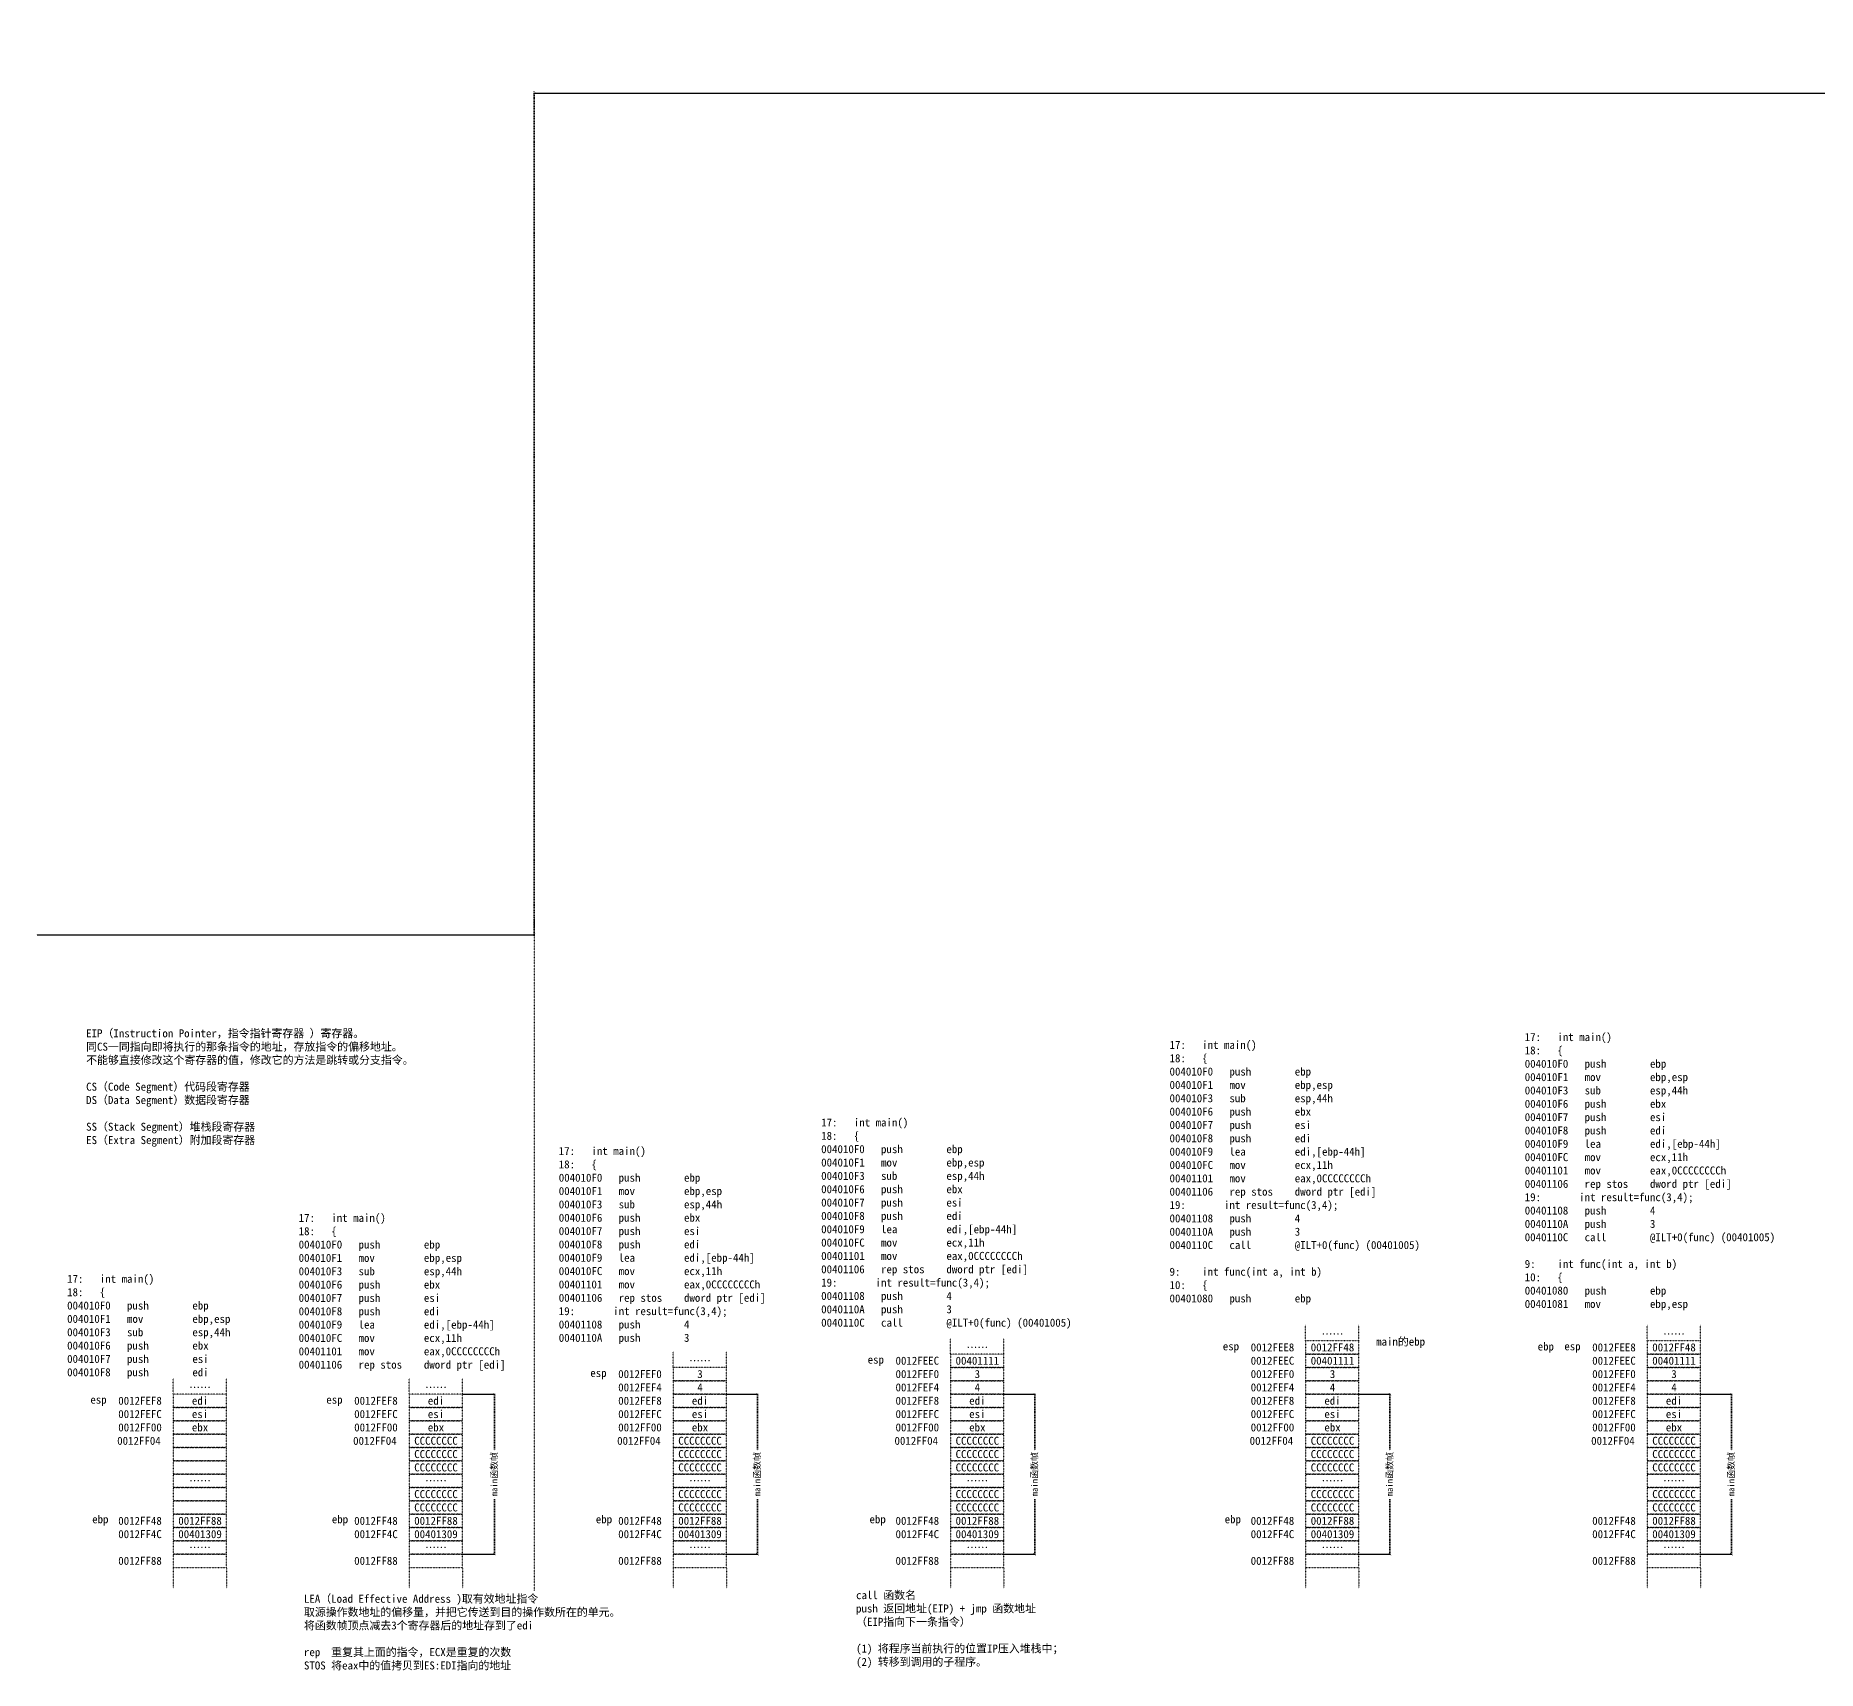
# Model space of a CAD drawing. Header units: millimetres. Extents: x 4752 to 29114, y 1106 to 4893.
# Drawn here: x 7422 to 10762, y 1236 to 4299 of the extents above; entities that cross this region are included whole.
import ezdxf

# ---------------------------------------------------------------- set-up
doc = ezdxf.new("R2010")
doc.units = ezdxf.units.MM
doc.linetypes.add('ACAD_ISO07W100', pattern=[3, 0, -3])
doc.linetypes.add('DOT', pattern=[0.25, 0, -0.25])
doc.styles.get("Standard").update_dxf_attribs({"font": ''})
doc.styles.add('w', font='', dxfattribs={"height": 15})
doc.styles.get('Standard').set_extended_font_data('SimSun')
doc.styles.get('w').set_extended_font_data('SimSun')
doc.dimstyles.new('w', dxfattribs={"dimscale": 3, "dimtxt": 4, "dimasz": 1.5, "dimexe": 1.25, "dimexo": 0.625, "dimtad": 0, "dimtxsty": 'Standard', "dimblk": 'ARCHTICK', "dimcen": 2.5, "dimclrd": 5, "dimclre": 5, "dimclrt": 5, "dimadec": 1, "dimazin": 0, "dimtfac": 1, "dimtmove": 0, "dimatfit": 3, "dimfxl": 1, "dimarcsym": 0})

# ---------------------------------------------------------------- blocks, each defined once
blk = doc.blocks.new('b')
at = {"linetype": 'DOT'}
blk.add_lwpolyline([(-100, 0), (0, 0), (0, 25), (-100, 25)], close=True, dxfattribs=at)
blk = doc.blocks.new('_ArchTick')
at = {"color": 0, "linetype": 'ByBlock', "const_width": 0.15}
blk.add_lwpolyline([(-0.5, -0.5), (0.5, 0.5)], dxfattribs=at)
blk = doc.blocks.new('*D10')
at = {"color": 5, "linetype": 'ACAD_ISO07W100', "lineweight": -2}
for p, q in [((8224.1, 1753.9), (8286.1, 1753.9)), ((8282.4, 1753.9), (8282.4, 1648)), ((8282.4, 1453.9), (8282.4, 1559.9)), ((8224.1, 1453.9), (8286.1, 1453.9))]:
    blk.add_line(p, q, dxfattribs=at)
at = {"layer": 'Defpoints', "color": 0, "linetype": 'DOT'}
for p in [(8222.2, 1753.9), (8222.2, 1453.9), (8282.4, 1453.9)]:
    blk.add_point(p, dxfattribs=at)
at = {"color": 5, "linetype": 'DOT', "lineweight": -2, "xscale": 4.5, "yscale": 4.5, "zscale": 4.5}
for p, rotation in [((8282.4, 1753.9), 90), ((8282.4, 1453.9), 270)]:
    blk.add_blockref('_ArchTick', p, dxfattribs=dict(at, rotation=rotation))
at = {"color": 5, "linetype": 'DOT', "insert": (8282.4, 1603.9), "char_height": 12, "attachment_point": 5, "rotation": 90}
blk.add_mtext('main函数帧', dxfattribs=at)
blk = doc.blocks.new('*D11')
at = {"color": 5, "linetype": 'ACAD_ISO07W100', "lineweight": -2}
for p, q in [((8717.1, 1753.9), (8779.1, 1753.9)), ((8775.3, 1753.9), (8775.3, 1648)), ((8775.3, 1453.9), (8775.3, 1559.9)), ((8717.1, 1453.9), (8779.1, 1453.9))]:
    blk.add_line(p, q, dxfattribs=at)
at = {"layer": 'Defpoints', "color": 0, "linetype": 'DOT'}
for p in [(8715.2, 1753.9), (8715.2, 1453.9), (8775.3, 1453.9)]:
    blk.add_point(p, dxfattribs=at)
at = {"color": 5, "linetype": 'DOT', "lineweight": -2, "xscale": 4.5, "yscale": 4.5, "zscale": 4.5}
for p, rotation in [((8775.3, 1753.9), 90), ((8775.3, 1453.9), 270)]:
    blk.add_blockref('_ArchTick', p, dxfattribs=dict(at, rotation=rotation))
at = {"color": 5, "linetype": 'DOT', "insert": (8775.3, 1603.9), "char_height": 12, "attachment_point": 5, "rotation": 90}
blk.add_mtext('main函数帧', dxfattribs=at)
blk = doc.blocks.new('*D12')
at = {"color": 5, "linetype": 'ACAD_ISO07W100', "lineweight": -2}
for p, q in [((9236.9, 1753.9), (9298.9, 1753.9)), ((9295.1, 1753.9), (9295.1, 1648)), ((9295.1, 1453.9), (9295.1, 1559.9)), ((9236.9, 1453.9), (9298.9, 1453.9))]:
    blk.add_line(p, q, dxfattribs=at)
at = {"layer": 'Defpoints', "color": 0, "linetype": 'DOT'}
for p in [(9235, 1753.9), (9235, 1453.9), (9295.1, 1453.9)]:
    blk.add_point(p, dxfattribs=at)
at = {"color": 5, "linetype": 'DOT', "lineweight": -2, "xscale": 4.5, "yscale": 4.5, "zscale": 4.5}
for p, rotation in [((9295.1, 1753.9), 90), ((9295.1, 1453.9), 270)]:
    blk.add_blockref('_ArchTick', p, dxfattribs=dict(at, rotation=rotation))
at = {"color": 5, "linetype": 'DOT', "insert": (9295.1, 1603.9), "char_height": 12, "attachment_point": 5, "rotation": 90}
blk.add_mtext('main函数帧', dxfattribs=at)
blk = doc.blocks.new('*D13')
at = {"color": 5, "linetype": 'ACAD_ISO07W100', "lineweight": -2}
for p, q in [((9902.5, 1753.9), (9964.5, 1753.9)), ((9960.8, 1753.9), (9960.8, 1648)), ((9960.8, 1453.9), (9960.8, 1559.9)), ((9902.5, 1453.9), (9964.5, 1453.9))]:
    blk.add_line(p, q, dxfattribs=at)
at = {"layer": 'Defpoints', "color": 0, "linetype": 'DOT'}
for p in [(9900.6, 1753.9), (9900.6, 1453.9), (9960.8, 1453.9)]:
    blk.add_point(p, dxfattribs=at)
at = {"color": 5, "linetype": 'DOT', "lineweight": -2, "xscale": 4.5, "yscale": 4.5, "zscale": 4.5}
for p, rotation in [((9960.8, 1753.9), 90), ((9960.8, 1453.9), 270)]:
    blk.add_blockref('_ArchTick', p, dxfattribs=dict(at, rotation=rotation))
at = {"color": 5, "linetype": 'DOT', "insert": (9960.8, 1603.9), "char_height": 12, "attachment_point": 5, "rotation": 90}
blk.add_mtext('main函数帧', dxfattribs=at)
blk = doc.blocks.new('*D14')
at = {"color": 5, "linetype": 'ACAD_ISO07W100', "lineweight": -2}
for p, q in [((10542.6, 1753.9), (10604.6, 1753.9)), ((10600.8, 1753.9), (10600.8, 1648)), ((10600.8, 1453.9), (10600.8, 1559.9)), ((10542.6, 1453.9), (10604.6, 1453.9))]:
    blk.add_line(p, q, dxfattribs=at)
at = {"layer": 'Defpoints', "color": 0, "linetype": 'DOT'}
for p in [(10540.7, 1753.9), (10540.7, 1453.9), (10600.8, 1453.9)]:
    blk.add_point(p, dxfattribs=at)
at = {"color": 5, "linetype": 'DOT', "lineweight": -2, "xscale": 4.5, "yscale": 4.5, "zscale": 4.5}
for p, rotation in [((10600.8, 1753.9), 90), ((10600.8, 1453.9), 270)]:
    blk.add_blockref('_ArchTick', p, dxfattribs=dict(at, rotation=rotation))
at = {"color": 5, "linetype": 'DOT', "insert": (10600.8, 1603.9), "char_height": 12, "attachment_point": 5, "rotation": 90}
blk.add_mtext('main函数帧', dxfattribs=at)
blk = doc.blocks.new('*D86')
at = {"color": 5, "linetype": 'ACAD_ISO07W100', "lineweight": -2}
for p, q in [((5645.3, 2643.7), (5645.3, 2610.7)), ((8356.7, 2643.7), (8356.7, 2610.7)), ((5645.3, 2614.5), (6579.5, 2614.5)), ((8356.7, 2614.5), (7422.5, 2614.5))]:
    blk.add_line(p, q, dxfattribs=at)
at = {"layer": 'Defpoints', "color": 0, "linetype": 'DOT'}
for p in [(5645.3, 2645.6), (8356.7, 2645.6), (8356.7, 2614.5)]:
    blk.add_point(p, dxfattribs=at)
at = {"color": 5, "linetype": 'DOT', "lineweight": -2, "xscale": 4.5, "yscale": 4.5, "zscale": 4.5, "rotation": 180}
blk.add_blockref('_ArchTick', (5645.3, 2614.5), dxfattribs=at)
at = {"color": 5, "linetype": 'DOT', "lineweight": -2, "xscale": 4.5, "yscale": 4.5, "zscale": 4.5}
blk.add_blockref('_ArchTick', (8356.7, 2614.5), dxfattribs=at)
at = {"color": 5, "linetype": 'DOT', "insert": (7001, 2614.5), "char_height": 66, "attachment_point": 5}
blk.add_mtext('main函数的建立栈帧', dxfattribs=at)
blk = doc.blocks.new('*D87')
at = {"color": 5, "linetype": 'ACAD_ISO07W100', "lineweight": -2}
for p, q in [((17701.9, 4297.6), (17701.9, 4187.9)), ((8356.7, 2647.5), (8356.7, 4195.4)), ((8356.7, 4191.6), (12515.2, 4191.6)), ((17701.9, 4191.6), (13543.4, 4191.6))]:
    blk.add_line(p, q, dxfattribs=at)
at = {"layer": 'Defpoints', "color": 0, "linetype": 'DOT'}
for p in [(17701.9, 4299.5), (8356.7, 4191.6), (8356.7, 2645.6)]:
    blk.add_point(p, dxfattribs=at)
at = {"color": 5, "linetype": 'DOT', "lineweight": -2, "xscale": 4.5, "yscale": 4.5, "zscale": 4.5, "rotation": 180}
blk.add_blockref('_ArchTick', (8356.7, 4191.6), dxfattribs=at)
at = {"color": 5, "linetype": 'DOT', "lineweight": -2, "xscale": 4.5, "yscale": 4.5, "zscale": 4.5}
blk.add_blockref('_ArchTick', (17701.9, 4191.6), dxfattribs=at)
at = {"color": 5, "linetype": 'DOT', "insert": (13029.3, 4191.6), "char_height": 66, "attachment_point": 5}
blk.add_mtext('被调函数callee()的栈帧', dxfattribs=at)

msp = doc.modelspace()

# ---------------------------------------------------------------- linework, layer by layer
at = {"linetype": 'DOT'}
for p, q in [((8356.744, 2645.613), (8356.744, 1385.702)), ((9802.52, 1853.934), (9802.52, 1883.934)), ((9902.52, 1853.934), (9902.52, 1883.934)), ((10442.587, 1853.934), (10442.587, 1883.934)), ((10542.587, 1853.934), (10542.587, 1883.934)), ((9136.885, 1828.934), (9136.885, 1858.934)), ((9236.885, 1828.934), (9236.885, 1858.934)), ((8617.072, 1803.934), (8617.072, 1833.934)), ((8717.072, 1803.934), (8717.072, 1833.934)), ((7680.035, 1753.934), (7680.035, 1783.934)), ((7780.035, 1753.934), (7780.035, 1783.934)), ((8122.239, 1753.934), (8122.239, 1783.934)), ((8222.239, 1753.934), (8222.239, 1783.934)), ((7780.035, 1678.934), (7680.035, 1678.934)), ((7680.035, 1678.934), (7680.035, 1653.934)), ((7780.035, 1653.934), (7780.035, 1678.934)), ((8222.239, 1678.934), (8122.239, 1678.934)), ((8122.239, 1678.934), (8122.239, 1653.934)), ((8222.239, 1653.934), (8222.239, 1678.934)), ((8717.072, 1678.934), (8617.072, 1678.934)), ((8617.072, 1678.934), (8617.072, 1653.934)), ((8717.072, 1653.934), (8717.072, 1678.934)), ((9236.885, 1678.934), (9136.885, 1678.934)), ((9136.885, 1678.934), (9136.885, 1653.934)), ((9236.885, 1653.934), (9236.885, 1678.934)), ((9902.52, 1678.934), (9802.52, 1678.934)), ((9802.52, 1678.934), (9802.52, 1653.934)), ((9902.52, 1653.934), (9902.52, 1678.934)), ((10542.587, 1678.934), (10442.587, 1678.934)), ((10442.587, 1678.934), (10442.587, 1653.934)), ((10542.587, 1653.934), (10542.587, 1678.934)), ((7680.035, 1653.934), (7780.035, 1653.934)), ((8122.239, 1653.934), (8222.239, 1653.934)), ((8617.072, 1653.934), (8717.072, 1653.934)), ((9136.885, 1653.934), (9236.885, 1653.934)), ((9802.52, 1653.934), (9902.52, 1653.934)), ((10442.587, 1653.934), (10542.587, 1653.934)), ((7680.035, 1428.934), (7680.035, 1390.413)), ((7780.035, 1428.934), (7780.035, 1390.413)), ((8122.239, 1428.934), (8122.239, 1390.413)), ((8222.239, 1428.934), (8222.239, 1390.413)), ((8617.072, 1428.934), (8617.072, 1390.413)), ((8717.072, 1428.934), (8717.072, 1390.413)), ((9136.885, 1428.934), (9136.885, 1390.413)), ((9236.885, 1428.934), (9236.885, 1390.413)), ((9802.52, 1428.934), (9802.52, 1390.413)), ((9902.52, 1428.934), (9902.52, 1390.413)), ((10442.587, 1428.934), (10442.587, 1390.413)), ((10542.587, 1428.934), (10542.587, 1390.413))]:
    msp.add_line(p, q, dxfattribs=at)
for points in [[(9802.52, 1828.934), (9902.52, 1828.934), (9902.52, 1853.934), (9802.52, 1853.934)], [(10442.587, 1828.934), (10542.587, 1828.934), (10542.587, 1853.934), (10442.587, 1853.934)], [(8617.072, 1778.934), (8717.072, 1778.934), (8717.072, 1803.934), (8617.072, 1803.934)], [(9136.885, 1803.934), (9236.885, 1803.934), (9236.885, 1828.934), (9136.885, 1828.934)], [(9136.885, 1778.934), (9236.885, 1778.934), (9236.885, 1803.934), (9136.885, 1803.934)], [(9802.52, 1803.934), (9902.52, 1803.934), (9902.52, 1828.934), (9802.52, 1828.934)], [(9802.52, 1778.934), (9902.52, 1778.934), (9902.52, 1803.934), (9802.52, 1803.934)], [(10442.587, 1803.934), (10542.587, 1803.934), (10542.587, 1828.934), (10442.587, 1828.934)], [(10442.587, 1778.934), (10542.587, 1778.934), (10542.587, 1803.934), (10442.587, 1803.934)], [(8617.072, 1753.934), (8717.072, 1753.934), (8717.072, 1778.934), (8617.072, 1778.934)], [(9136.885, 1753.934), (9236.885, 1753.934), (9236.885, 1778.934), (9136.885, 1778.934)], [(9802.52, 1753.934), (9902.52, 1753.934), (9902.52, 1778.934), (9802.52, 1778.934)], [(10442.587, 1753.934), (10542.587, 1753.934), (10542.587, 1778.934), (10442.587, 1778.934)], [(7680.035, 1728.934), (7780.035, 1728.934), (7780.035, 1753.934), (7680.035, 1753.934)], [(8122.239, 1728.934), (8222.239, 1728.934), (8222.239, 1753.934), (8122.239, 1753.934)], [(8617.072, 1728.934), (8717.072, 1728.934), (8717.072, 1753.934), (8617.072, 1753.934)], [(9136.885, 1728.934), (9236.885, 1728.934), (9236.885, 1753.934), (9136.885, 1753.934)], [(9802.52, 1728.934), (9902.52, 1728.934), (9902.52, 1753.934), (9802.52, 1753.934)], [(10442.587, 1728.934), (10542.587, 1728.934), (10542.587, 1753.934), (10442.587, 1753.934)], [(7680.035, 1703.934), (7780.035, 1703.934), (7780.035, 1728.934), (7680.035, 1728.934)], [(7680.035, 1678.934), (7780.035, 1678.934), (7780.035, 1703.934), (7680.035, 1703.934)], [(8122.239, 1703.934), (8222.239, 1703.934), (8222.239, 1728.934), (8122.239, 1728.934)], [(8122.239, 1678.934), (8222.239, 1678.934), (8222.239, 1703.934), (8122.239, 1703.934)], [(8617.072, 1703.934), (8717.072, 1703.934), (8717.072, 1728.934), (8617.072, 1728.934)], [(8617.072, 1678.934), (8717.072, 1678.934), (8717.072, 1703.934), (8617.072, 1703.934)], [(9136.885, 1703.934), (9236.885, 1703.934), (9236.885, 1728.934), (9136.885, 1728.934)], [(9136.885, 1678.934), (9236.885, 1678.934), (9236.885, 1703.934), (9136.885, 1703.934)], [(9802.52, 1703.934), (9902.52, 1703.934), (9902.52, 1728.934), (9802.52, 1728.934)], [(9802.52, 1678.934), (9902.52, 1678.934), (9902.52, 1703.934), (9802.52, 1703.934)], [(10442.587, 1703.934), (10542.587, 1703.934), (10542.587, 1728.934), (10442.587, 1728.934)], [(10442.587, 1678.934), (10542.587, 1678.934), (10542.587, 1703.934), (10442.587, 1703.934)], [(7680.035, 1503.934), (7780.035, 1503.934), (7780.035, 1528.934), (7680.035, 1528.934)], [(8122.239, 1503.934), (8222.239, 1503.934), (8222.239, 1528.934), (8122.239, 1528.934)], [(8617.072, 1503.934), (8717.072, 1503.934), (8717.072, 1528.934), (8617.072, 1528.934)], [(9136.885, 1503.934), (9236.885, 1503.934), (9236.885, 1528.934), (9136.885, 1528.934)], [(9802.52, 1503.934), (9902.52, 1503.934), (9902.52, 1528.934), (9802.52, 1528.934)], [(10442.587, 1503.934), (10542.587, 1503.934), (10542.587, 1528.934), (10442.587, 1528.934)], [(7680.035, 1453.934), (7780.035, 1453.934), (7780.035, 1478.934), (7680.035, 1478.934)], [(8122.239, 1453.934), (8222.239, 1453.934), (8222.239, 1478.934), (8122.239, 1478.934)], [(8617.072, 1453.934), (8717.072, 1453.934), (8717.072, 1478.934), (8617.072, 1478.934)], [(9136.885, 1453.934), (9236.885, 1453.934), (9236.885, 1478.934), (9136.885, 1478.934)], [(9802.52, 1453.934), (9902.52, 1453.934), (9902.52, 1478.934), (9802.52, 1478.934)], [(10442.587, 1453.934), (10542.587, 1453.934), (10542.587, 1478.934), (10442.587, 1478.934)], [(7680.035, 1428.934), (7780.035, 1428.934), (7780.035, 1453.934), (7680.035, 1453.934)], [(8122.239, 1428.934), (8222.239, 1428.934), (8222.239, 1453.934), (8122.239, 1453.934)], [(8617.072, 1428.934), (8717.072, 1428.934), (8717.072, 1453.934), (8617.072, 1453.934)], [(9136.885, 1428.934), (9236.885, 1428.934), (9236.885, 1453.934), (9136.885, 1453.934)], [(9802.52, 1428.934), (9902.52, 1428.934), (9902.52, 1453.934), (9802.52, 1453.934)], [(10442.587, 1428.934), (10542.587, 1428.934), (10542.587, 1453.934), (10442.587, 1453.934)]]:
    msp.add_lwpolyline(points, close=True, dxfattribs=at)

# ---------------------------------------------------------------- block references
for p in [(7780.035, 1628.934), (8222.239, 1628.934), (8717.072, 1628.934), (9236.885, 1628.934), (9902.52, 1628.934), (10542.587, 1628.934), (7780.035, 1603.934), (7780.035, 1578.934), (8222.239, 1603.934), (8222.239, 1578.934), (8717.072, 1603.934), (8717.072, 1578.934), (9236.885, 1603.934), (9236.885, 1578.934), (9902.52, 1603.934), (9902.52, 1578.934), (10542.587, 1603.934), (10542.587, 1578.934), (7780.035, 1553.934), (8222.239, 1553.934), (8717.072, 1553.934), (9236.885, 1553.934), (9902.52, 1553.934), (10542.587, 1553.934), (7780.035, 1528.934), (8222.239, 1528.934), (8717.072, 1528.934), (9236.885, 1528.934), (9902.52, 1528.934), (10542.587, 1528.934), (7780.035, 1478.934), (8222.239, 1478.934), (8717.072, 1478.934), (9236.885, 1478.934), (9902.52, 1478.934), (10542.587, 1478.934)]:
    msp.add_blockref('b', p, dxfattribs=at)

# ---------------------------------------------------------------- texts
at = {"linetype": 'DOT', "style": 'w'}
for p in [(7575.251, 1658.934), (8017.455, 1658.934), (8512.288, 1658.934), (9032.101, 1658.934), (9697.737, 1658.934), (10337.804, 1658.934)]:
    msp.add_text('0012FF04', height=15, dxfattribs=at).set_placement(p)
at = {"linetype": 'DOT', "char_height": 15, "style": 'w'}
for s, insert, width, attachment_point in [('EIP（Instruction Pointer，指令指针寄存器 ）寄存器。\\P同CS一同指向即将执行的那条指令的地址，存放指令的偏移地址。\\P不能够直接修改这个寄存器的值，修改它的方法是跳转或分支指令。\\P\\PCS（Code Segment）代码段寄存器\\PDS（Data Segment）数据段寄存器\\P\\PSS（Stack Segment）堆栈段寄存器\\PES（Extra Segment）附加段寄存器', (7517.058, 2437.464), 780.43644, 1), ('17:   int main()\\P18:   \\{\\P004010F0   push        ebp\\P004010F1   mov         ebp,esp\\P004010F3   sub         esp,44h\\P004010F6   push        ebx\\P004010F7   push        esi\\P004010F8   push        edi\\P004010F9   lea         edi,[ebp-44h]\\P004010FC   mov         ecx,11h\\P00401101   mov         eax,0CCCCCCCCh\\P00401106   rep stos    dword ptr [edi]\\P19:       int result=func(3,4);\\P00401108   push        4\\P0040110A   push        3\\P0040110C   call        @ILT+0(func) (00401005)\\P\\P{\\C1;9:    int func(int a, int b)\\P10:   \\{\\P00401080   push        ebp}', (9547.605, 2415.875), 530.27265, 1), ('17:   int main()\\P18:   \\{\\P004010F0   push        ebp\\P004010F1   mov         ebp,esp\\P004010F3   sub         esp,44h\\P004010F6   push        ebx\\P004010F7   push        esi\\P004010F8   push        edi\\P004010F9   lea         edi,[ebp-44h]\\P004010FC   mov         ecx,11h\\P00401101   mov         eax,0CCCCCCCCh\\P00401106   rep stos    dword ptr [edi]\\P19:       int result=func(3,4);\\P00401108   push        4\\P0040110A   push        3\\P0040110C   call        @ILT+0(func) (00401005)\\P\\P9:    int func(int a, int b)\\P10:   \\{\\P00401080   push        ebp\\P{\\C1;00401081   mov         ebp,esp}', (10213.317, 2430.516), 530.27265, 1), ('17:   int main()\\P18:   \\{\\P004010F0   push        ebp\\P004010F1   mov         ebp,esp\\P004010F3   sub         esp,44h\\P004010F6   push        ebx\\P004010F7   push        esi\\P004010F8   push        edi\\P004010F9   lea         edi,[ebp-44h]\\P004010FC   mov         ecx,11h\\P00401101   mov         eax,0CCCCCCCCh\\P00401106   rep stos    dword ptr [edi]\\P19:       int result=func(3,4);\\P00401108   push        4\\P0040110A   push        3\\P{\\C1;0040110C   call        @ILT+0(func) (00401005)}', (8894.67, 2270.448), 530.27265, 1), ('17:   int main()\\P18:   \\{\\P004010F0   push        ebp\\P004010F1   mov         ebp,esp\\P004010F3   sub         esp,44h\\P004010F6   push        ebx\\P004010F7   push        esi\\P004010F8   push        edi\\P004010F9   lea         edi,[ebp-44h]\\P004010FC   mov         ecx,11h\\P00401101   mov         eax,0CCCCCCCCh\\P00401106   rep stos    dword ptr [edi]\\P{\\C1;19:       int result=func(3,4);\\P00401108   push        4\\P0040110A   push        3}', (8402.883, 2216.994), 438.54138, 1), ('17:   int main()\\P18:   \\{\\P004010F0   push        ebp\\P004010F1   mov         ebp,esp\\P004010F3   sub         esp,44h\\P004010F6   push        ebx\\P004010F7   push        esi\\P004010F8   push        edi\\P{\\C1;004010F9   lea         edi,[ebp-44h]\\P004010FC   mov         ecx,11h\\P00401101   mov         eax,0CCCCCCCCh\\P00401106   rep stos    dword ptr [edi]}', (7915.358, 2091.716), 438.54138, 1), ('17:   int main()\\P18:   \\{\\P004010F0   push        ebp\\P004010F1   mov         ebp,esp\\P004010F3   sub         esp,44h\\P{\\C1;004010F6   push        ebx\\P004010F7   push        esi\\P004010F8   push        edi}', (7481.424, 1977.449), 359.8987, 1), ('{\\C5;……}', (9187.407, 1841.434), 101.04447, 5), ('{\\C5;esp}', (9662.706, 1841.434), 101.04447, 5), ('0012FEE8', (9740.528, 1841.434), 101.04447, 5), ('{\\C5;0012FF48}', (9853.043, 1841.434), 101.04447, 5), ('{\\C5;……}', (9853.043, 1866.434), 101.04447, 5), ('main的ebp', (9934.715, 1859.813), 129.62621, 1), ('{\\C5;ebp}', (10252.826, 1841.06), 101.04447, 5), ('{\\C5;esp}', (10302.773, 1841.434), 101.04447, 5), ('0012FEE8', (10380.596, 1841.434), 101.04447, 5), ('{\\C5;0012FF48}', (10493.11, 1841.434), 101.04447, 5), ('{\\C5;……}', (10493.11, 1866.434), 101.04447, 5), ('{\\C5;……}', (8667.594, 1816.434), 101.04447, 5), ('{\\C5;esp}', (8997.07, 1816.434), 101.04447, 5), ('0012FEEC', (9074.893, 1816.434), 101.04447, 5), ('{\\C5;00401111}', (9187.407, 1816.434), 101.04447, 5), ('0012FEEC', (9740.528, 1816.434), 101.04447, 5), ('{\\C5;00401111}', (9853.043, 1816.434), 101.04447, 5), ('0012FEEC', (10380.596, 1816.434), 101.04447, 5), ('{\\C5;00401111}', (10493.11, 1816.434), 101.04447, 5), ('{\\C5;esp}', (8477.258, 1791.434), 101.04447, 5), ('0012FEF0', (8555.08, 1791.434), 101.04447, 5), ('0012FEF4', (8555.08, 1766.434), 101.04447, 5), ('{\\C5;4}', (8667.594, 1766.434), 101.04447, 5), ('{\\C5;3}', (8667.594, 1791.434), 101.04447, 5), ('0012FEF0', (9074.893, 1791.434), 101.04447, 5), ('0012FEF4', (9074.893, 1766.434), 101.04447, 5), ('{\\C5;4}', (9187.407, 1766.434), 101.04447, 5), ('{\\C5;3}', (9187.407, 1791.434), 101.04447, 5), ('0012FEF0', (9740.528, 1791.434), 101.04447, 5), ('0012FEF4', (9740.528, 1766.434), 101.04447, 5), ('{\\C5;4}', (9853.043, 1766.434), 101.04447, 5), ('{\\C5;3}', (9853.043, 1791.434), 101.04447, 5), ('0012FEF0', (10380.596, 1791.434), 101.04447, 5), ('0012FEF4', (10380.596, 1766.434), 101.04447, 5), ('{\\C5;4}', (10493.11, 1766.434), 101.04447, 5), ('{\\C5;3}', (10493.11, 1791.434), 101.04447, 5), ('{\\C5;esp}', (7540.221, 1741.434), 101.04447, 5), ('0012FEF8', (7618.043, 1741.434), 101.04447, 5), ('{\\C5;……}', (7730.557, 1766.434), 101.04447, 5), ('{\\C5;edi}', (7730.557, 1741.434), 101.04447, 5), ('{\\C5;esp}', (7982.424, 1741.434), 101.04447, 5), ('0012FEF8', (8060.247, 1741.434), 101.04447, 5), ('{\\C5;……}', (8172.761, 1766.434), 101.04447, 5), ('{\\C5;edi}', (8172.761, 1741.434), 101.04447, 5), ('0012FEF8', (8555.08, 1741.434), 101.04447, 5), ('{\\C5;edi}', (8667.594, 1741.434), 101.04447, 5), ('0012FEF8', (9074.893, 1741.434), 101.04447, 5), ('{\\C5;edi}', (9187.407, 1741.434), 101.04447, 5), ('0012FEF8', (9740.528, 1741.434), 101.04447, 5), ('{\\C5;edi}', (9853.043, 1741.434), 101.04447, 5), ('0012FEF8', (10380.596, 1741.434), 101.04447, 5), ('{\\C5;edi}', (10493.11, 1741.434), 101.04447, 5), ('0012FEFC', (7618.043, 1716.434), 101.04447, 5), ('{\\C5;esi}', (7730.557, 1716.434), 101.04447, 5), ('0012FEFC', (8060.247, 1716.434), 101.04447, 5), ('{\\C5;esi}', (8172.761, 1716.434), 101.04447, 5), ('0012FEFC', (8555.08, 1716.434), 101.04447, 5), ('{\\C5;esi}', (8667.594, 1716.434), 101.04447, 5), ('0012FEFC', (9074.893, 1716.434), 101.04447, 5), ('{\\C5;esi}', (9187.407, 1716.434), 101.04447, 5), ('0012FEFC', (9740.528, 1716.434), 101.04447, 5), ('{\\C5;esi}', (9853.043, 1716.434), 101.04447, 5), ('0012FEFC', (10380.596, 1716.434), 101.04447, 5), ('{\\C5;esi}', (10493.11, 1716.434), 101.04447, 5), ('0012FF00', (7618.043, 1691.434), 101.04447, 5), ('{\\C5;ebx}', (7730.557, 1691.434), 101.04447, 5), ('0012FF00', (8060.247, 1691.434), 101.04447, 5), ('{\\C5;CCCCCCCC}', (8172.761, 1666.434), 101.04447, 5), ('{\\C5;ebx}', (8172.761, 1691.434), 101.04447, 5), ('0012FF00', (8555.08, 1691.434), 101.04447, 5), ('{\\C5;CCCCCCCC}', (8667.594, 1666.434), 101.04447, 5), ('{\\C5;ebx}', (8667.594, 1691.434), 101.04447, 5), ('0012FF00', (9074.893, 1691.434), 101.04447, 5), ('{\\C5;CCCCCCCC}', (9187.407, 1666.434), 101.04447, 5), ('{\\C5;ebx}', (9187.407, 1691.434), 101.04447, 5), ('0012FF00', (9740.528, 1691.434), 101.04447, 5), ('{\\C5;CCCCCCCC}', (9853.043, 1666.434), 101.04447, 5), ('{\\C5;ebx}', (9853.043, 1691.434), 101.04447, 5), ('0012FF00', (10380.596, 1691.434), 101.04447, 5), ('{\\C5;CCCCCCCC}', (10493.11, 1666.434), 101.04447, 5), ('{\\C5;ebx}', (10493.11, 1691.434), 101.04447, 5), ('{\\C5;CCCCCCCC}', (8172.761, 1641.434), 101.04447, 5), ('{\\C5;CCCCCCCC}', (8667.594, 1641.434), 101.04447, 5), ('{\\C5;CCCCCCCC}', (9187.407, 1641.434), 101.04447, 5), ('{\\C5;CCCCCCCC}', (9853.043, 1641.434), 101.04447, 5), ('{\\C5;CCCCCCCC}', (10493.11, 1641.434), 101.04447, 5), ('{\\C5;CCCCCCCC}', (8172.761, 1616.434), 101.04447, 5), ('{\\C5;CCCCCCCC}', (8667.594, 1616.434), 101.04447, 5), ('{\\C5;CCCCCCCC}', (9187.407, 1616.434), 101.04447, 5), ('{\\C5;CCCCCCCC}', (9853.043, 1616.434), 101.04447, 5), ('{\\C5;CCCCCCCC}', (10493.11, 1616.434), 101.04447, 5), ('{\\C5;……}', (7730.557, 1591.434), 101.04447, 5), ('{\\C5;CCCCCCCC}', (8172.761, 1566.434), 101.04447, 5), ('{\\C5;……}', (8172.761, 1591.434), 101.04447, 5), ('{\\C5;CCCCCCCC}', (8667.594, 1566.434), 101.04447, 5), ('{\\C5;……}', (8667.594, 1591.434), 101.04447, 5), ('{\\C5;CCCCCCCC}', (9187.407, 1566.434), 101.04447, 5), ('{\\C5;……}', (9187.407, 1591.434), 101.04447, 5), ('{\\C5;CCCCCCCC}', (9853.043, 1566.434), 101.04447, 5), ('{\\C5;……}', (9853.043, 1591.434), 101.04447, 5), ('{\\C5;CCCCCCCC}', (10493.11, 1566.434), 101.04447, 5), ('{\\C5;……}', (10493.11, 1591.434), 101.04447, 5), ('{\\C5;CCCCCCCC}', (8172.761, 1541.434), 101.04447, 5), ('{\\C5;CCCCCCCC}', (8667.594, 1541.434), 101.04447, 5), ('{\\C5;CCCCCCCC}', (9187.407, 1541.434), 101.04447, 5), ('{\\C5;CCCCCCCC}', (9853.043, 1541.434), 101.04447, 5), ('{\\C5;CCCCCCCC}', (10493.11, 1541.434), 101.04447, 5), ('{\\C5;ebp}', (7543.707, 1517.316), 101.04447, 5), ('0012FF48', (7618.043, 1516.382), 101.04447, 5), ('{\\C5;0012FF88}', (7730.557, 1516.434), 101.04447, 5), ('{\\C5;ebp}', (7992.88, 1517.316), 101.04447, 5), ('0012FF48', (8060.247, 1516.382), 101.04447, 5), ('{\\C5;0012FF88}', (8172.761, 1516.434), 101.04447, 5), ('{\\C5;ebp}', (8487.651, 1517.316), 101.04447, 5), ('0012FF48', (8555.08, 1516.382), 101.04447, 5), ('{\\C5;0012FF88}', (8667.594, 1516.434), 101.04447, 5), ('{\\C5;ebp}', (9000.557, 1517.316), 101.04447, 5), ('0012FF48', (9074.893, 1516.382), 101.04447, 5), ('{\\C5;0012FF88}', (9187.407, 1516.434), 101.04447, 5), ('{\\C5;ebp}', (9666.193, 1517.316), 101.04447, 5), ('0012FF48', (9740.528, 1516.382), 101.04447, 5), ('{\\C5;0012FF88}', (9853.043, 1516.434), 101.04447, 5), ('0012FF48', (10380.596, 1516.382), 101.04447, 5), ('{\\C5;0012FF88}', (10493.11, 1516.434), 101.04447, 5), ('0012FF4C', (7618.043, 1491.434), 101.04447, 5), ('{\\C5;00401309}', (7730.557, 1491.434), 101.04447, 5), ('0012FF4C', (8060.247, 1491.434), 101.04447, 5), ('{\\C5;00401309}', (8172.761, 1491.434), 101.04447, 5), ('0012FF4C', (8555.08, 1491.434), 101.04447, 5), ('{\\C5;00401309}', (8667.594, 1491.434), 101.04447, 5), ('0012FF4C', (9074.893, 1491.434), 101.04447, 5), ('{\\C5;00401309}', (9187.407, 1491.434), 101.04447, 5), ('0012FF4C', (9740.528, 1491.434), 101.04447, 5), ('{\\C5;00401309}', (9853.043, 1491.434), 101.04447, 5), ('0012FF4C', (10380.596, 1491.434), 101.04447, 5), ('{\\C5;00401309}', (10493.11, 1491.434), 101.04447, 5), ('0012FF88', (7618.043, 1441.434), 101.04447, 5), ('{\\C5;……}', (7730.557, 1466.434), 101.04447, 5), ('0012FF88', (8060.247, 1441.434), 101.04447, 5), ('{\\C5;……}', (8172.761, 1466.434), 101.04447, 5), ('0012FF88', (8555.08, 1441.434), 101.04447, 5), ('{\\C5;……}', (8667.594, 1466.434), 101.04447, 5), ('0012FF88', (9074.893, 1441.434), 101.04447, 5), ('{\\C5;……}', (9187.407, 1466.434), 101.04447, 5), ('0012FF88', (9740.528, 1441.434), 101.04447, 5), ('{\\C5;……}', (9853.043, 1466.434), 101.04447, 5), ('0012FF88', (10380.596, 1441.434), 101.04447, 5), ('{\\C5;……}', (10493.11, 1466.434), 101.04447, 5), ('LEA（Load Effective Address )取有效地址指令 \\P取源操作数地址的偏移量，并把它传送到目的操作数所在的单元。\\P将函数帧顶点减去3个寄存器后的地址存到了edi\\P\\Prep  重复其上面的指令，ECX是重复的次数\\PSTOS 将eax中的值拷贝到ES:EDI指向的地址', (7925.278, 1377.955), 609.14448, 1), ('call 函数名\\Ppush 返回地址(EIP) + jmp 函数地址\\P（EIP指向下一条指令）\\P\\P(1) 将程序当前执行的位置IP压入堆栈中；\\P(2) 转移到调用的子程序。', (8960.105, 1384.733), 429.71241, 1)]:
    msp.add_mtext(s, dxfattribs=dict(at, insert=insert, width=width, attachment_point=attachment_point))

# ---------------------------------------------------------------- dimensions: what is measured, and where the dimension line sits
at = {"linetype": 'DOT'}
for base, p1, text, picture, middle in [((8356.744, 4191.613), (17701.891, 4299.469), '被调函数callee()的栈帧', '*D87', (13029.318, 4191.613)), ((8356.744, 2614.461), (5645.304, 2645.613), 'main函数的建立栈帧', '*D86', (7001.024, 2614.461))]:
    dim = msp.add_linear_dim(base=base, p1=p1, p2=(8356.744, 2645.613), text=text, dimstyle='w', override={"dimtxt": 22}, dxfattribs=at)
    dim.commit()
    dim.dimension.update_dxf_attribs({"geometry": picture, "text_midpoint": middle})
for base, p1, p2, picture, middle in [((8282.367, 1453.934), (8222.239, 1753.934), (8222.239, 1453.934), '*D10', (8282.367, 1603.934)), ((8775.326, 1453.934), (8715.197, 1753.934), (8715.197, 1453.934), '*D11', (8775.326, 1603.934)), ((9295.138, 1453.934), (9235.01, 1753.934), (9235.01, 1453.934), '*D12', (9295.138, 1603.934)), ((9960.774, 1453.934), (9900.645, 1753.934), (9900.645, 1453.934), '*D13', (9960.774, 1603.934)), ((10600.841, 1453.934), (10540.712, 1753.934), (10540.712, 1453.934), '*D14', (10600.841, 1603.934))]:
    dim = msp.add_linear_dim(base=base, p1=p1, p2=p2, angle=90, text='main函数帧', dimstyle='w', dxfattribs=at)
    dim.commit()
    dim.dimension.update_dxf_attribs({"geometry": picture, "text_midpoint": middle})

doc.saveas('drawing.dxf')
